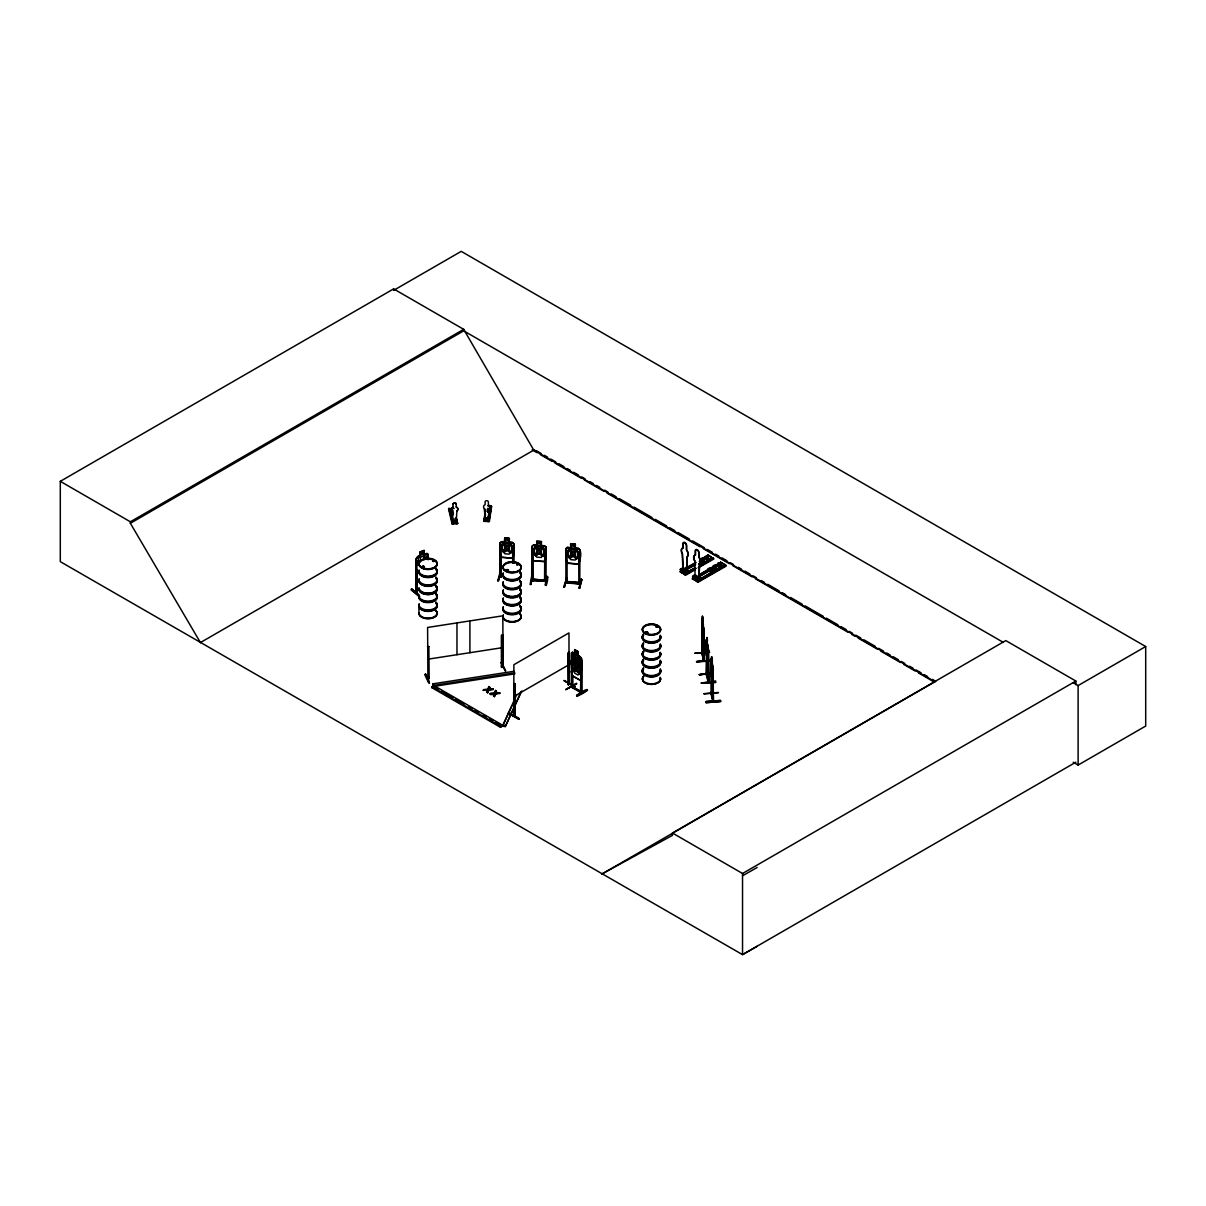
<?xml version="1.0" encoding="UTF-8"?>
<svg xmlns="http://www.w3.org/2000/svg" width="1206" height="1206" viewBox="0 0 1206 1206"><rect width="100%" height="100%" fill="white"/><g stroke="black" fill="none" stroke-linecap="round" stroke-linejoin="round"><path stroke-width="1.5" d="M683.802 569.684L684.465 569.383M696.405 576.604C696.751 576.393 694.279 576.227 695.561 577.297M682.973 568.976L686.41 571.599L687.134 556.675A4.869 2.804 60 0 0 686.41 550.011L686.41 545.73A2.427 1.402 60 0 0 684.691 542.745A2.427 1.402 60 0 0 682.973 543.74L682.973 548.037A4.869 2.804 60 0 0 682.264 553.871L682.898 569.865L687.887 572.141L687.887 570.483L688.294 572.79M682.973 543.74L683.184 543.62A2.427 1.402 60 0 1 684.902 542.625A2.427 1.402 60 0 1 686.636 545.594L686.636 549.891A4.869 2.804 60 0 1 687.345 556.554L686.41 571.599M698.756 578.714L699.465 563.805A4.869 2.804 60 0 0 698.756 557.142L698.756 552.845A2.427 1.402 60 0 0 697.023 549.861A2.427 1.402 60 0 0 695.304 550.856L695.304 555.152A4.869 2.804 60 0 0 694.596 560.986L694.807 560.865A4.869 2.804 60 0 1 695.515 555.031L695.515 550.735A2.427 1.402 60 0 1 697.249 549.74A2.427 1.402 60 0 1 698.967 552.725L698.967 557.021A4.869 2.804 60 0 1 699.676 563.684L698.967 578.594L694.852 576.347M703.369 640.507L702.058 633.979L702.043 618.814L702.194 653.773L702.676 636.828M456.245 521.429L456.893 511.043A3.241 2.623 -13.2 0 0 456.23 506.927L456.245 507.033A3.241 2.623 -13.2 0 1 456.923 511.163L456.893 511.043M488.37 519.319L489.048 509.007A3.241 2.638 8.1 0 0 488.385 504.817L488.385 501.952A1.628 1.327 8.1 0 0 486.742 500.656A1.628 1.327 8.1 0 0 485.129 501.907L485.144 504.651A3.241 2.638 8.1 0 0 484.48 508.796L485.129 519.168M694.988 653.079L709.52 652.175M706.55 655.295L707.937 661.808L708.178 658.853M712.806 677.878L712.595 680.938L712.972 677.862M682.656 569.172C684.842 569.066 681.239 570.709 683.305 569.549L682.475 553.75A4.869 2.804 60 0 1 683.184 547.901L683.184 543.62M684.511 568.418L683.606 569.518L682.083 568.584L682.083 572.066L683.908 572.835L683.531 568.855L682.973 570.242M684.073 568.433L684.511 569.353M695.319 576.106L695.304 577.373L695.229 576.136M698.967 578.594C690.676 576.589 699.736 575.518 695.515 576.136M696.586 576.543L696.525 575.624M699.299 674.516L711.962 673.491M703.957 693.691L718.429 692.47M706.264 674.29L708.208 682.475L708.148 648.3M707.063 673.717L706.294 673.008L706.324 673.777M708.073 680.606L708.902 682.445L708.118 649.883L708.811 650.592M710.922 692.319L710.952 693.299M710.922 693.48L712.972 701.56L712.806 667.446L711.495 656.712L712.294 659.471M710.982 694.068L711.796 694.098L711.646 692.259M712.761 699.902C709.038 681.375 714.721 707.364 712.867 700.445M713.515 701.425L712.776 669.013L713.47 669.722M682.717 569.202L683.274 569.82M683.546 569.91L682.898 569.111L684.028 569.564M684.495 569.066L684.254 569.428M684.511 568.885L683.169 569.775M700.626 579.905L700.626 577.84L697.792 579.468L698.108 582.257L692.621 578.563L692.621 576.498C695.214 572.699 697.068 576.89 694.867 576.875M696.887 576.227L696.329 576.001M485.475 509.475L483.802 521.278L489.395 521.55L491.581 506.339L487.963 505.872M485.4 514.57L484.495 521.339L485.521 514.555M485.174 521.188L485.34 517.977M485.882 520.63L485.882 518.324L487.36 518.384L487.36 520.706M486.877 518.746L486.817 517.796L486.244 518.655M486.636 518.218L486.259 519.108M486.5 518.625L486.44 517.947M491.234 506.173L490.239 505.977L487.782 521.489L489.395 509.641M487.737 521.474L489.817 509.505M489.425 514.736L488.129 521.309M489.787 511.374L490.556 506.339M491.551 506.369L488.716 521.535L489.606 514.751M490.118 511.389L491.189 505.751L487.963 505.6M488.988 521.354L491.189 505.751M572.353 687.676C575.006 686.38 569.413 684.978 572.458 686.576M571.946 685.807L572.714 687.435L572.714 676.249M581.533 658.838L581.322 692.983C583.252 691.762 579.317 689.862 581.126 692.259L582.001 692.832L581.895 660.963L580.96 660.436L580.599 692.44M581.895 692.726L571.991 686.938M454.948 520.163L454.768 521.595M455.069 521.535L454.662 520.736M486.817 517.902L487.013 518.776M712.384 664.838L712.037 666.948C711.54 647.155 711.163 680.546 712.053 668.742L712.625 674.908L712.399 664.838M415.859 592.734L416.688 592.402C418.799 590.262 413.688 594.272 416.99 591.181M704.078 659.923L702.691 652.913M704.078 661.084L702.992 655.371M531.876 548.368L533.188 548.444M546.016 547.328L544.449 545.836L533.429 544.991L531.891 546.378L531.665 580.448L532.042 578.925L533.338 579.091L532.962 580.614L533.052 578.986L544.569 580.463C546.589 577.976 546.212 583.433 545.941 579.875M531.891 556.87L533.354 560.85L544.539 561.589L546.197 557.7L546.197 547.192L545.986 581.413M536.67 541.283L541.434 541.6L536.67 541.283L536.806 545.429L534.424 546.574L534.424 553.886L536.806 557.172L541.253 557.458L543.635 554.489L543.635 547.177L541.253 545.715L541.268 541.72M533.354 560.85L544.554 561.483M531.786 575.971L530.082 584.443L530.881 584.488L532.419 575.94M531.967 580.508L546.092 581.081L544.569 581.277L544.78 549.197M531.665 579.287L533.188 579.091M533.127 580.538L531.771 580.116M541.419 545.594L541.434 541.6M546.092 549.288L544.72 549.499M544.765 581.322L544.946 579.769L544.569 581.277M545.398 584.774C546.469 571.358 549.454 576.378 546.197 585.483L545.489 584.835M545.398 585.438L547.132 576.453M422.01 567.483L422.371 566.398L424.241 566.488M432.969 561.061C435.381 560.715 432.351 562.373 433.09 560.639M433.813 561.182L433.15 560.911M505.992 570.136C505.992 572.986 510.952 569.714 507.002 569.518M507.62 569.669L506.264 569.88L506.641 570.83M506.761 570.559L508.254 570.076M517.449 564.122L516.892 564.905M517.887 564.076C516.605 565.297 518.776 564.091 516.681 564.694M645.391 632.381L645.949 633.421L647.592 633.12M648.029 632.924L646.883 631.838M656.577 626.231L656.154 627.06M657.617 626.713L656.396 626.381L657.617 626.954M656.215 626.487L657.164 626.2M499.691 576.905L499.917 544.826L501.214 544.946L500.972 577.101L501.214 556.162M500.972 577.101L499.962 577.011L499.917 542.745C509.61 541.841 499.48 536.142 509.399 538.283L509.218 542.399L511.585 543.921L511.585 551.217L509.218 554.142L504.786 553.75L502.42 550.403L502.42 543.107L504.786 542.007L504.817 538.012M499.902 553.328L501.364 557.353L512.505 558.257L514.133 554.504M501.364 557.353L500.083 553.237M501.289 575.88L499.842 575.759L498.606 580.915L497.807 580.855L500.038 572.488M500.098 575.398L497.882 580.779M499.977 576.604L501.364 576.754L499.827 576.574M509.369 542.293L512.46 542.474L514.103 544.087L513.967 563.217M501.138 575.865L499.977 575.443M512.46 542.474L501.41 541.569M512.671 546.258L514.042 546.092L512.671 546.258L512.671 563.096M567.046 582.528L565.915 582.905L565.87 548.64L567.378 547.373L570.589 547.765M565.87 550.72L567.167 550.841M567.363 547.464L578.383 548.459L579.905 550.026M563.76 586.749L566.79 577.825L564.559 586.809L563.76 586.749L564.559 586.809M567.242 582.935C568.795 579.996 563.172 582.031 567.242 581.774M564.363 586.719L566.79 577.825M567.031 581.413L567.031 582.573M567.317 581.488L580.116 582.588L580.071 584.081L578.503 583.99L578.865 582.483L578.503 583.99M578.383 548.459L575.352 548.097L575.352 544.177L570.589 543.846L570.74 547.901L568.373 549.001L568.373 556.298L570.74 559.644L575.156 560.036L577.538 557.112L577.538 549.815L575.156 548.293L575.187 544.298M578.865 583.598L578.699 551.866M578.337 564.001L567.453 563.036L565.87 559.132L567.317 563.247L578.458 564.152C580.176 559.659 582.724 551.76 578.413 548.368M579.996 551.986L578.624 552.152M580.056 560.489L578.322 564.106M567.317 581.82L580.146 582.634M581.97 579.754C574.569 606.256 585.905 560.82 579.001 588.106L579.8 588.181L581.352 579.679M683.621 568.75L682.083 568.584M508.239 713.259L508.751 712.369M508.661 712.987L519.153 718.957L509.671 714.193M518.58 719.273L511.208 714.947M519.077 718.399L508.691 712.475M701.907 618.964C703.58 626.411 702.405 608.578 702.148 620.321M702.058 618.949L703.354 624.783M695.229 576.227L695.063 576.996L694.807 560.865M455.25 521.158L454.994 520.585M580.297 672.466L581.533 669.27M581.367 692.953L571.418 687.134L571.373 653.064L572.443 652.295L580.403 656.878L581.639 658.853C581.156 667.672 584.217 679.053 572.413 668.049L571.478 663.496L571.599 653.109L572.564 652.22C577.614 658.37 573.453 642.301 574.87 653.818L573.182 654.149L573.182 661.446L574.87 665.561L578.036 667.385L579.724 665.23L579.724 657.933L578.036 655.642L578.036 651.737L574.87 649.913M411.593 588.92L418.527 594.648L411.653 588.845L411.005 589.764L419.236 596.729M581.307 666.586L580.161 664.642L572.353 659.968L571.147 660.813L572.202 675.797L580.252 680.335L581.413 676.958M580.252 680.335L581.428 677.109M487.782 512.505L488.852 511.404M684.48 569.292L684.149 569.157M454.556 520.932L454.587 521.52M576.167 659.757L576.543 659.411M454.783 520.766L454.873 521.595L454.752 520.54M707.937 661.808C706.143 659.546 704.726 632.517 707.168 641.833M706.188 640.28L706.535 639.602L707.922 646.084M710.847 669.843L711.043 658.747L711.811 661.355M711.178 694.234L711.193 658.732M503.098 666.089L501.425 665.998L502.992 665.757M503.098 667.235L501.425 667.159L502.992 666.918M487.691 692.817L488.747 689.561L493.148 689.003L488.747 690.224L487.691 692.817L486.862 691.671L487.721 689.636L483.395 690.329L487.721 689.636M494.4 696.676L495.455 693.435L499.842 692.862L495.455 694.098L494.4 696.676L493.571 695.545L494.415 693.51L490.103 693.54L490.887 694.656L494.415 694.174L495.606 690.42L496.435 691.551L495.591 693.556L499.842 693.525M483.395 690.329L487.857 689.757L488.912 686.546L489.726 687.691L488.897 689.681L493.148 689.666M487.857 689.757L488.912 686.546M495.606 690.42L494.566 693.631L490.103 694.204M486.862 692.334L487.721 690.299M488.897 689.681L489.726 687.028M493.571 696.194L494.415 694.174M495.455 694.098L496.435 690.902M544.449 561.348L546.032 557.669M513.967 554.474L512.369 558.197L501.5 557.142M452.928 514.872L451.722 514.329L452.928 513.62M428.673 682.928L424.798 674.772L425.552 674.018L429.351 682.656M565.75 689.621L576.649 683.335L565.81 689.576M566.262 689.304L576.649 683.998M514.826 672.858L433.693 685.415L431.673 687.571L500.52 727.324L502.54 726.163L516.711 694.626M496.133 722.454L502.54 726.163L511.977 705.796M502.54 726.163L505.284 726.585L521.022 691.656M505.284 726.585L521.821 690.948M532.479 575.443L530.881 584.488M514.238 684.239L515.173 683.696L514.238 684.239L514.238 716.047C514.826 712.354 515.233 716.274 513.756 715.821L513.877 664.717L568.961 632.909L569.066 683.968L569.066 682.807L568.026 683.289M569.413 684.299L568.961 652.235L568.026 652.778L568.282 684.842L568.795 682.913M707.997 681.782L708.932 682.295L706.791 674.124M417.276 591.754L416.055 593.05L416.1 558.83L417.366 556.946C418.799 554.051 430.768 553.961 426.803 553.403L423.924 554.534L423.924 550.614M417.517 572.639L416.236 569.247L416.236 558.83L417.457 557.021L420.306 555.921L420.08 551.971L424.15 550.509L420.08 551.971M422.281 567.091L423.005 566.187M432.788 560.85L433.647 560.971M508.525 570.528L507.696 570.92M518.143 564.815L517.721 563.986M645.3 632.502L646.22 631.884M646.431 631.838L646.22 633.165M656.486 627.06L657.556 626.803M428.869 646.567L427.602 646.778L428.869 646.567L429.155 678.631L427.452 678.601L427.723 677.35M427.648 677.757L429.019 677.184L427.708 677.305M428.974 678.692L428.974 677.531M501.56 667.129L501.56 635.336L502.842 635.14L503.008 667.295L502.842 615.814L427.602 627.452L427.919 678.918L427.452 677.44M502.947 667.25L501.621 667.476L501.56 635.336M420.306 556.041L418.316 558.122L418.316 565.418M451.783 514.012L452.928 513.409M452.114 523.962L448.557 508.842L454.134 508.389M453.366 508.45L449.235 508.811M452.084 523.932L457.662 523.479L456.486 518.444M448.934 508.223L452.732 523.901L453.788 523.796L451.029 512.053M456.652 523.6L455.114 518.399M515.173 715.535L515.173 683.696M568.554 684.752L568.086 683.32M568.086 684.48L568.75 684.043M569.262 684.33L568.388 684.782L568.388 652.989L569.322 652.446M500.053 542.896L501.485 541.705M565.855 548.73L567.453 547.509M484.737 521.324L485.43 521.384M565.72 582.513L565.915 581.337M422.477 566.835L423.231 566.368M423.849 567.438L424.075 566.549M424.376 567.317L421.964 567.137M424.241 567.649L424.376 566.564M647.275 632.668L646.22 632.291M571.267 660.933L572.398 660.119M708.811 681.224L706.52 674.275M488.762 512.022L487.782 512.294M705.389 556.524L710.56 559.931L705.389 556.946L708.239 554.896L700.415 559.991M709.641 556.584L709.234 555.891L699.646 561.604M695.365 567.815L684.043 574.086L684.827 574.553L695.726 568.252M712.007 557.926L713.47 558.529L699.48 566.609M694.822 569.292L685.114 574.749L685.445 572.353L688.294 570.709M713.017 558.514L708.239 554.896M717.736 563.654C732.69 571.78 710.44 562.584 720.299 562.765M692.983 579.287L692.199 578.82L693.887 579.815M721.957 563.715L721.294 563.353M723.238 565.976L696.375 581.202L697.189 581.654L723.6 566.413M725.349 565.629L726.163 566.096L698.063 582.197M417.065 592.719L416.869 569.941M703.535 660.074L701.907 652.943L702.525 651.662M703.384 660.391L704.108 661.174L703.384 628.582L704.033 629.321M577.991 659.38L577.991 663.285L579.709 665.561L579.709 672.858L577.991 675.028L574.795 673.219L573.091 669.119L573.091 661.823L574.795 661.476M580.207 664.536L581.533 666.541M571.147 671.305L572.322 675.722L580.357 680.274M564.197 680.953L575.006 686.651L564.604 680.727M514.917 714.073L513.771 714.736M757.127 946.333L742.534 954.639L60.3 561.664L60.3 481.33L393.623 288.897L463.692 329.344L533.761 450.124L934.952 681.737L601.613 874.184M60.3 481.33L130.369 521.791L463.692 329.344M201.221 642.12L200.422 642.572L130.369 523.283L463.692 330.836L1003.377 642.421M200.422 642.572L534.544 449.672M431.673 687.571L433.693 686.41L514.826 673.853M680.998 572.383L680.29 569.368L683.124 567.725M680.29 569.368L683.531 567.966M700.656 559.267C715.912 566.127 693.209 560.006 703.505 557.624L708.661 561.016L703.505 557.624M687.887 570.483L685.053 572.111L685.053 573.77L680.681 571.252L683.908 569.353M684.284 568.9L695.802 562.478M700.46 559.795L708.239 555.303L713.831 558.966L698.153 567.89M684.872 568.976L695.862 562.75M694.656 564.076L680.32 571.719M699.314 561.393L708.646 556.011L708.239 555.303M695.259 563.956L680.862 572.277L681.676 572.729M699.51 561.514L709.234 555.891M685.656 569.684L695.304 564.227M686.214 570.001L695.666 564.664M700.204 561.921L708.088 557.489M683.908 572.835L683.591 569.669M684.043 574.086L695.319 567.559M699.586 565.101L710.862 558.589M700.038 565.132L710.907 558.845M700.716 562.614L703.294 564.106L700.46 565.75M705.827 562.237L708.661 560.609M710.56 559.509L713.394 557.865M700.264 565.524L711.269 559.283M685.038 574.659L695.952 568.418M699.028 566.579L713.409 558.272M695.184 569.729L685.837 575.126L679.988 571.795M696.239 579.95C693.405 580.312 693.405 573.363 696.239 576.468L695.998 580.086L695.636 576.317M692.621 576.498L695.862 575.081M707.636 569.473C722.876 576.347 700.173 570.227 710.47 567.83L715.64 571.237L710.47 567.83M713.002 566.383C728.243 573.257 705.54 567.137 715.836 564.74L720.992 568.147L715.836 564.74M700.626 577.84L697.385 579.242L697.385 580.9L693.028 578.383L696.239 576.468M698.817 574.991L720.57 562.433L724.444 564.664M698.771 575.187L720.57 562.644M692.877 579.227L695.998 577.433M699.103 575.639L720.977 563.127L720.57 562.433M698.259 576.468L721.58 563.006M698.214 576.664L721.851 563.669M698.545 577.116L720.434 564.604M696.375 581.202L723.148 565.915M712.791 572.458L715.64 570.815M718.158 569.368L720.992 567.725M722.891 566.639L725.726 565.403M697.385 581.774L725.756 565.388M697.837 581.805L725.756 565.599M571.78 655.129L572.714 655.672L571.78 655.129L571.946 686.968M578.141 651.662L578.141 655.582L580.342 656.848M513.877 696.51L568.961 664.717M571.373 663.556L572.277 666.451M581.895 660.963L580.599 660.647M431.673 686.576L500.52 726.329L502.54 725.168L505.284 725.59M580.855 691.34L572.458 686.907L581.503 691.882M576.649 695.259C589.855 685.792 591.754 689.576 577.222 696.254L576.724 695.349M576.649 695.922L587.548 690.209M602.397 873.732L672.466 835.351L672.466 833.029L1005.789 640.582L1075.858 681.043L1075.858 684.722M672.466 833.029L742.534 873.491L1075.858 681.043M1073.234 682.747L1078.119 685.566L1145.7 646.537L1145.7 726.042L1078.119 765.056L1073.219 762.237M1075.858 762.192L742.534 954.639L742.534 873.491M742.534 875.797L757.127 867.491M533.082 579.408L545.986 580.252M580.071 582.92L579.754 584.141L579.92 549.936M433.828 561.589L433.301 560.504M423.457 567.167L422.733 567.182M423.668 567.529L423.457 566.187M516.892 564.257L517.675 564.227M507.696 570.513L507.259 570.981M711.676 694.189L711.48 670.898M448.979 508.646L452.838 523.871M453.35 523.675L449.868 508.419M456.049 518.339L457.632 523.51M416.266 593.081L415.769 561.016L416.869 560.579L417.11 592.749M417.14 560.82L415.769 561.016M416.055 593.05L417.14 592.628M420.306 557.353L424.015 555.906L424.015 559.554M507.033 569.579L506.822 570.92M656.335 626.999L657.21 627.06M501.696 635.622L502.977 635.411M501.123 662.32L505.178 671.003M501.123 662.983L501.877 662.803L505.766 670.988M427.708 678.465L428.959 678.315L427.904 678.872M427.602 659.245L502.842 647.607M432.954 683.832L433.693 686.41L432.954 683.832L514.088 671.275M488.897 689.018L493.148 689.003M495.591 692.892L499.842 692.862M483.395 689.666L487.857 689.093M490.103 693.54L494.566 692.968M574.961 686.651L564.046 680.455M706.324 640.13L706.52 675.089L707.002 637.552L707.485 656.004L706.52 648.949M707.5 640.311L706.837 637.567M706.867 650.305L707.485 652.868C708.992 651.044 705.781 640.748 707.002 643.175L706.445 674.983M707.5 644.23L708.088 646.069M706.173 650.637L706.535 655.355M712.324 659.441L712.143 675.134L711.178 668.079M712.836 667.476L711.043 658.747M711.977 673.038L699.314 674.727L711.977 673.702M711.872 673.204L699.314 674.727M711.043 674.501L712.761 680.923L710.982 669.752L711.193 674.486M708.103 680.757L706.882 674.139L706.837 641.969L707.967 655.642L707.394 649.597L707.002 651.873L706.806 651.029L706.837 642.406M701.379 683.124L715.927 682.37L701.349 683.078L715.821 681.269L701.364 682.973M711.54 692.214L711.178 693.073M703.972 693.872L718.444 692.696M711.676 693.36L712.867 700.324M706.007 701.56L720.479 700.445L720.585 701.515L706.113 702.676L706.007 701.56L720.479 700.49M452.747 510.53L449.521 511.058L452.747 510.801M453.094 512.053L449.883 512.58L453.094 512.339M453.411 513.424L450.2 513.952L453.411 513.696M454.134 523.178L454.104 520.721L455.612 520.736L455.582 522.922M456.908 521.851L456.968 523.57L455.732 518.52M502.781 665.757L502.781 666.918M646.913 632.864L645.964 632.728M703.369 624.693L703.279 634.477L702.857 628.296C702.163 640.22 702.435 607.1 702.842 626.502C703.807 629.969 702.616 601.568 702.872 631.567L702.405 629.004M702.676 621.859L702.043 621.135L702.54 628.582M703.038 622.914L702.872 634.703L702.148 627.617M702.043 634.055L702.043 629.291M695.003 653.275L709.535 652.386M702.676 653.652L702.405 621.693L702.872 624.271M703.52 659.984L703.987 659.275M711.058 660.225L696.525 661.657L711.133 661.22M711.058 660.677L696.54 661.627L711.525 660.843L711.661 656.697M428.869 678.375L428.688 677.154L429.155 677.802M566.036 582.483L580.146 583.794M452.928 514.645L451.722 514.103M487.586 508.45L490.827 508.329M487.375 509.716L490.601 510.138L487.375 509.987M487.164 511.073L490.405 511.51L487.164 511.359M484.405 519.424L489.259 519.665L489.259 518.279L488.867 519.364L484.767 519.168L484.405 518.052L484.556 520.706L488.656 520.902L489.033 519.816L488.671 521.52M484.556 519.605L484.224 521.143M533.399 545.082L536.821 545.338M541.268 545.625L544.509 545.715L546.167 547.283M547.841 577.101L547.027 576.393M531.816 580.448L546.032 581.382M507.259 570.574L506.279 570.076M647.004 631.838L647.667 632.125M504.786 538.102L509.218 538.494M570.74 543.996L575.156 544.388M499.842 545.112L501.138 545.233M581.262 579.121L582.031 579.815M565.991 578.413L566.79 578.488M579.92 584.066L565.765 582.89L565.72 581.352M514.917 715.233L514.585 714.133M507.033 570.966L506.128 570.709M422.281 566.835L422.582 567.604M457.541 523.51L456.094 518.173M708.631 681.631L708.631 649.838M713.289 700.776L713.289 678.33M712.912 701.545L712.972 667.431M703.415 661.19L703.52 627.014L703.415 661.19L702.043 652.928M578.111 659.305L574.569 657.436L574.689 661.551M574.689 657.632L577.885 659.441M575.368 658.536L577.418 659.697L577.418 661.009L575.368 659.848L573.77 654.3L576.558 659.501C577.795 654.33 581.835 658.732 577.297 660.828L579.543 666.767L577.222 662.848M508.691 712.912L519.153 718.957L510.093 713.892M1145.7 646.537L461.22 251.361L393.623 290.375L393.623 288.897M536.173 450.607L541.072 453.441M544.328 455.31L547.584 457.195M550.856 459.079L555.74 461.913M559.011 463.797L563.895 466.616M567.152 468.501L570.423 470.385M573.679 472.27L578.579 475.089M581.835 476.973L585.091 478.857M589.99 481.676L593.246 483.561M596.518 485.445L599.774 487.33M604.673 490.149L607.93 492.033M611.186 493.917L616.085 496.751M619.341 498.636L630.768 505.224M634.024 507.108L651.964 517.464M655.22 519.349L666.647 525.937M669.903 527.821L674.787 530.64M678.058 532.524L689.47 539.112M692.726 540.997L704.153 547.584M707.409 549.469L712.309 552.303M715.565 554.187L718.821 556.056M722.093 557.941L726.977 560.775M730.248 562.659L733.504 564.544M738.404 567.363L741.66 569.247M744.916 571.131L749.815 573.95M753.072 575.835L756.343 577.719M761.227 580.538L764.483 582.423M767.755 584.307L779.166 590.895M782.423 592.779L785.694 594.664M790.578 597.498L802.005 604.085M805.261 605.97L823.201 616.326M826.457 618.211L837.884 624.798M841.14 626.683L846.039 629.502M849.295 631.386L852.552 633.271M855.823 635.155L860.707 637.974M863.978 639.858L875.39 646.446M878.646 648.331L883.546 651.165M886.802 653.049L890.058 654.933M893.329 656.803L898.214 659.637M901.485 661.521L904.741 663.406M909.641 666.225L912.897 668.109M916.153 669.993L921.052 672.812M924.309 674.697L927.58 676.581M932.464 679.4L935.735 681.284M532.148 449.853L537.032 452.672M540.288 454.556L551.7 461.144M554.956 463.029L581.036 478.073M584.292 479.958L603.859 491.249M607.115 493.133L700.008 546.77M703.264 548.655L729.344 563.699M732.6 565.584L752.167 576.875M755.423 578.759L848.315 632.396M851.572 634.281L854.843 636.15M858.099 638.034L877.651 649.325M880.908 651.21L900.475 662.501M903.731 664.385L915.143 670.973M918.399 672.858L934.695 682.264M720.57 562.011L725.726 564.996M700.716 562.207L703.294 563.699M694.415 575.699L695.998 576.619M574.749 649.717L578.262 651.602M574.162 668.802L580.403 672.405M488.912 687.209L489.726 687.691M495.606 691.083L496.435 691.551M486.862 691.671L487.691 692.154M493.571 695.545L494.4 696.013M433.693 685.415L502.54 725.168M435.291 687.33L438.487 689.184M441.697 691.038L452.898 697.505M456.109 699.344L464.114 703.972M468.908 706.746L472.119 708.6M475.315 710.44L478.511 712.294M483.32 715.068L486.515 716.922M489.726 718.761L492.922 720.615M508.012 570.227L506.641 570.423M484.767 521.339L485.34 512.821M427.587 556.373L426.502 556.795M418.527 595.312L411.593 589.372L419.733 596.457M424.06 554.353L426.004 555.137L426.004 558.785M416.191 569.398L417.336 572.729M512.369 542.685L513.952 544.132L513.952 554.564M580.297 656.953L581.413 658.898M429.457 682.807L425.507 674.033L429.261 682.747M704.063 660.436L703.882 628.552M533.489 560.639L532.072 556.765L532.072 546.348M706.972 638.909L707.364 641.848L706.972 640.205M711.63 658.039L712.022 659.682M711.63 659.335L712.022 660.978M710.982 661.597L711.163 662.35M453.004 504.304L453.034 504.425A1.628 1.312 -13.2 0 1 454.647 502.977A1.628 1.312 -13.2 0 1 456.23 504.063L456.245 504.168A1.628 1.312 -13.2 0 0 454.647 502.977A1.628 1.312 -13.2 0 0 453.004 504.304L453.034 507.289A3.241 2.623 -13.2 0 0 452.371 511.51L452.34 511.389A3.241 2.623 -13.2 0 1 453.004 507.168L453.034 507.289M455.551 518.52L456.697 523.57M449.913 510.47L453.094 523.886L449.702 510.455M707.183 642.059L707.002 637.552M702.389 616.266L703.023 619.04M702.48 617.593L702.781 619.236M513.771 715.897L514.811 715.294L514.811 683.5M706.113 702.661L720.585 701.485M457.059 521.52L452.099 522.047L452.099 520.66L452.476 521.746L456.546 521.429L456.923 520.283L456.908 522.952L452.838 523.268L452.461 522.198L452.461 523.585M484.48 508.796L485.144 519.047M452.34 511.389L453.034 521.685M1078.119 685.566L1078.119 765.056M708.314 648.3L708.329 682.521M700.219 577.599L700.219 579.257M694.671 575.564L694.671 579.046M693.028 576.724L693.028 578.383M682.325 568.433L682.325 571.915M680.681 569.594L680.681 571.252M580.96 660.436L580.96 692.229M580.493 691.219L580.493 692.38M572.353 655.883L572.353 661.491M572.353 674.591L572.458 687.737L572.187 686.485M570.77 543.906L570.77 547.81M567.091 551.127L567.091 582.92M566.036 548.7L566.006 559.222M533.127 548.745L533.278 580.553M512.746 557.202L512.746 562.81M500.52 726.329L500.52 727.324M469.903 620.909L469.903 652.702M456.968 622.914L456.968 654.707M456.23 504.063L456.245 507.033M428.19 559.644L428.04 554.187L427.994 559.584M424.06 550.433L424.105 559.478M420.306 552.137L420.306 561.001M130.369 521.791L130.369 523.283M436.059 577.96A9.241 5.337 0 0 1 429.261 585.92A9.241 5.337 0 0 1 419.145 579.257M436.059 577.508A9.241 5.337 0 0 1 429.261 585.468A9.241 5.337 0 0 1 419.145 578.805M437.296 571.855A9.241 5.337 0 0 1 426.864 577.146A9.241 5.337 0 0 1 419.145 570.468M436.059 569.187A9.241 5.337 0 0 1 436.979 570.468M436.059 568.735A9.241 5.337 0 0 1 429.261 576.694A9.241 5.337 0 0 1 419.145 570.031M435.939 585.89A9.09 5.246 0 0 1 430.421 593.578A9.09 5.246 0 0 1 418.964 588.513M435.954 578.503A9.105 5.261 0 0 1 431.552 585.995A9.105 5.261 0 0 1 419.266 582.498M435.909 585.377A9.06 5.231 0 0 1 430.406 593.035A9.06 5.231 0 0 1 419.01 587.985M435.939 577.041A9.09 5.246 0 0 1 430.421 584.744A9.09 5.246 0 0 1 418.964 579.664M437.16 572.368A9.09 5.246 0 0 1 428.055 577.614A9.09 5.246 0 0 1 418.964 572.368M435.939 569.745A9.09 5.246 0 0 1 436.843 571.011M435.954 568.267A9.105 5.261 0 0 1 430.421 575.971A9.105 5.261 0 0 1 418.949 570.89M435.969 585.558A9.12 5.276 0 0 1 430.421 593.292A9.12 5.276 0 0 1 418.934 588.196M437.19 588.845A9.12 5.276 0 0 1 428.055 594.106A9.12 5.276 0 0 1 418.934 588.845M435.969 586.206A9.12 5.276 0 0 1 436.874 587.473M437.175 606.151A9.105 5.261 0 0 1 428.055 611.412A9.105 5.261 0 0 1 418.949 606.151L418.949 613.191A9.12 5.276 0 0 0 430.421 618.301A9.12 5.276 0 0 0 435.969 610.568M435.954 603.513A9.105 5.261 0 0 1 436.858 604.794M437.296 605.638A9.241 5.337 0 0 1 426.864 610.929A9.241 5.337 0 0 1 419.145 604.251M436.059 602.97A9.241 5.337 0 0 1 436.979 604.251M436.059 602.518A9.241 5.337 0 0 1 429.261 610.477A9.241 5.337 0 0 1 419.145 603.814M436.059 594.196A9.241 5.337 0 0 1 429.261 602.156A9.241 5.337 0 0 1 419.145 595.478M436.059 593.744A9.241 5.337 0 0 1 429.261 601.704A9.241 5.337 0 0 1 419.145 595.04M435.939 610.899A9.09 5.246 0 0 1 430.421 618.588A9.09 5.246 0 0 1 418.964 613.522M435.909 610.387A9.06 5.231 0 0 1 430.406 618.045A9.06 5.231 0 0 1 419.01 612.995M435.954 602.05A9.105 5.261 0 0 1 430.421 609.754A9.105 5.261 0 0 1 418.949 604.673M435.939 594.754A9.09 5.246 0 0 1 430.421 602.442A9.09 5.246 0 0 1 418.964 597.377M435.954 593.277A9.105 5.261 0 0 1 430.421 600.98A9.105 5.261 0 0 1 418.949 595.9M519.952 588.739A9.075 5.231 0 0 1 513.274 596.563A9.075 5.231 0 0 1 503.324 590.035A9.075 5.231 0 0 0 513.274 596.563A9.075 5.231 0 0 0 519.952 588.769M519.967 573.136A9.09 5.246 0 0 1 513.274 580.96A9.09 5.246 0 0 1 503.309 574.403M519.982 571.659A9.105 5.261 0 0 1 513.274 579.498A9.105 5.261 0 0 1 503.294 572.925M519.982 581.895A9.105 5.261 0 0 1 513.274 589.749A9.105 5.261 0 0 1 503.294 583.161M520.087 581.352A9.241 5.337 0 0 1 513.289 589.312A9.241 5.337 0 0 1 503.173 582.634M520.087 580.9A9.241 5.337 0 0 1 513.289 588.86A9.241 5.337 0 0 1 503.173 582.181M519.982 580.433A9.105 5.261 0 0 1 513.274 588.272A9.105 5.261 0 0 1 503.294 581.699M520.087 572.579A9.241 5.337 0 0 1 513.289 580.538A9.241 5.337 0 0 1 503.173 573.86M520.087 572.126A9.241 5.337 0 0 1 513.289 580.086A9.241 5.337 0 0 1 503.173 573.408M519.982 589.252A9.105 5.261 0 0 1 513.274 597.091A9.105 5.261 0 0 1 503.294 590.518M519.952 590.081A9.075 5.231 0 0 1 513.274 597.89A9.075 5.231 0 0 1 503.324 591.347M519.937 613.779A9.06 5.231 0 0 1 515.55 621.226A9.06 5.231 0 0 1 503.339 617.743M503.038 616.387A9.06 5.231 0 0 1 503.339 615.03M519.997 589.598A9.12 5.276 0 0 1 513.274 597.452A9.12 5.276 0 0 1 503.279 590.865M519.967 598.146A9.09 5.246 0 0 1 513.274 605.97A9.09 5.246 0 0 1 503.309 599.412M519.982 596.668A9.105 5.261 0 0 1 513.274 604.508A9.105 5.261 0 0 1 503.294 597.935M519.967 606.92A9.09 5.246 0 0 1 513.274 614.743A9.09 5.246 0 0 1 503.309 608.186M520.087 606.362A9.241 5.337 0 0 1 513.289 614.321A9.241 5.337 0 0 1 503.173 607.643M520.087 605.909A9.241 5.337 0 0 1 513.289 613.869A9.241 5.337 0 0 1 503.173 607.191M519.967 605.442A9.09 5.246 0 0 1 513.274 613.266A9.09 5.246 0 0 1 503.309 606.708M520.087 597.588A9.241 5.337 0 0 1 513.289 605.548A9.241 5.337 0 0 1 503.173 598.869M520.087 597.136A9.241 5.337 0 0 1 513.289 605.095A9.241 5.337 0 0 1 503.173 598.417M519.982 614.261A9.105 5.261 0 0 1 515.58 621.753A9.105 5.261 0 0 1 503.294 618.256M502.977 616.884A9.105 5.261 0 0 1 503.294 615.527M519.997 613.96A9.12 5.276 0 0 1 515.58 621.467A9.12 5.276 0 0 1 503.279 617.954M502.962 616.598A9.12 5.276 0 0 1 503.279 615.241M660.406 644.893A9.241 5.337 0 0 1 650.29 651.557A9.241 5.337 0 0 1 643.491 643.597M660.285 645.421A9.105 5.261 0 0 1 650.305 651.994A9.105 5.261 0 0 1 643.597 644.14M643.627 651.029A9.075 5.231 0 0 0 650.305 658.838A9.075 5.231 0 0 0 660.255 652.28A9.12 5.276 0 0 1 650.305 659.049A9.12 5.276 0 0 1 643.582 651.18M660.285 652.778A9.105 5.261 0 0 1 650.305 659.365A9.105 5.261 0 0 1 643.597 651.511M660.406 636.12A9.241 5.337 0 0 1 650.29 642.783A9.241 5.337 0 0 1 643.491 634.823M660.285 643.944A9.105 5.261 0 0 1 650.305 650.516A9.105 5.261 0 0 1 643.597 642.677M660.27 636.647A9.09 5.246 0 0 1 650.305 643.205A9.09 5.246 0 0 1 643.612 635.381M660.406 644.441A9.241 5.337 0 0 1 650.29 651.104A9.241 5.337 0 0 1 643.491 643.145M660.406 635.668A9.241 5.337 0 0 1 650.29 642.331A9.241 5.337 0 0 1 643.491 634.371M660.285 635.17A9.105 5.261 0 0 1 650.305 641.743A9.105 5.261 0 0 1 643.597 633.904M660.406 669.903A9.241 5.337 0 0 1 650.29 676.566A9.241 5.337 0 0 1 643.491 668.606M660.285 670.43A9.105 5.261 0 0 1 650.305 677.003A9.105 5.261 0 0 1 643.597 669.149M660.24 677.29A9.06 5.231 0 0 1 650.305 683.817A9.06 5.231 0 0 1 643.642 676.023M660.27 653.577A9.09 5.246 0 0 1 650.305 660.134A9.09 5.246 0 0 1 643.612 652.31M643.612 676.491A9.09 5.246 0 0 0 650.305 684.33A9.105 5.261 0 0 0 660.285 677.787A9.09 5.246 0 0 1 650.305 684.33A9.105 5.261 0 0 1 643.597 676.521M660.3 653.139A9.12 5.276 0 0 1 650.305 659.727A9.12 5.276 0 0 1 643.582 651.858M660.406 661.129A9.241 5.337 0 0 1 650.29 667.792A9.241 5.337 0 0 1 643.491 659.833M660.285 668.953A9.105 5.261 0 0 1 650.305 675.526A9.105 5.261 0 0 1 643.597 667.687M660.27 661.657A9.09 5.246 0 0 1 650.305 668.214A9.09 5.246 0 0 1 643.612 660.391M660.406 669.451A9.241 5.337 0 0 1 650.29 676.114A9.241 5.337 0 0 1 643.491 668.154M660.406 660.677A9.241 5.337 0 0 1 650.29 667.34A9.241 5.337 0 0 1 643.491 659.38M660.285 660.179A9.105 5.261 0 0 1 650.305 666.752A9.105 5.261 0 0 1 643.597 658.913M700.113 562.207A1.628 0.935 0 0 1 698.877 563.926M700.113 561.875A1.628 0.935 0 0 1 698.877 563.594M579.242 674.44L576.257 669.104C574.9 674.44 570.86 670.189 575.533 667.822L573.378 662.154L576.197 667.325C577.448 662.139 581.533 666.541 576.95 668.652L579.242 674.44M511.178 552.725L509.656 552.71L507.048 548.715C505.269 554.353 499.405 552.936 506.053 547.75C499.721 541.63 505.254 541.358 506.972 546.951C508.751 541.6 514.434 543.001 507.997 547.961L511.178 552.725M543.228 555.996L541.6 555.906L539.082 552.077C537.303 557.745 531.379 556.509 538.057 551.142C531.695 545.187 537.258 544.765 538.992 550.328C540.755 544.946 546.514 546.182 540.032 551.308L543.228 555.996M577.131 558.619L575.609 558.619L573.001 554.609C571.086 560.202 565.689 558.921 571.991 553.644C565.674 547.524 571.207 547.253 572.925 552.845C574.704 547.494 580.388 548.896 573.95 553.856L577.131 558.619M423.351 551.594L420.969 552.529L420.969 553.825L423.351 552.906L423.351 551.594M708.088 645.979L708.178 648.346L708.088 645.979M720.479 700.942L706.023 702.194L720.495 701.018M540.454 542.414L537.605 542.218L537.605 543.529L540.454 543.71L540.454 542.414M541.253 547.027L536.806 546.74L536.806 554.036L541.253 554.323L541.253 547.027M508.419 539.067L505.585 538.826L505.585 540.122L508.419 540.378L508.419 539.067M574.373 544.961L571.538 544.72L571.538 546.016L574.373 546.273L574.373 544.961M509.218 543.71L504.786 543.318L504.786 550.614L509.218 551.006L509.218 543.71M575.156 549.604L570.74 549.212L570.74 556.509L575.156 556.901L575.156 549.604M577.991 664.596L574.795 662.787L574.795 670.084L577.991 671.893L577.991 664.596M577.463 652.054L575.428 650.878L575.428 652.19L577.463 653.366L577.463 652.054M578.036 656.953L574.87 655.129L574.87 662.426L578.036 664.25L578.036 656.953M712.143 664.702L711.525 662.139L712.143 671.998L712.143 664.702M456.079 523.63L455.295 520.268L455.989 523.645M423.502 568.086A9.105 5.261 0 0 0 437.175 563.519A9.105 5.261 0 0 0 423.502 558.966A9.105 5.261 0 0 0 423.502 568.086M423.517 568.825A9.09 5.246 0 0 0 437.16 564.287A9.09 5.246 0 0 0 423.517 559.735A9.09 5.246 0 0 0 423.517 568.825M423.502 568.403A9.12 5.276 0 0 0 437.19 563.835A9.12 5.276 0 0 0 423.502 559.267A9.12 5.276 0 0 0 423.502 568.403M428.055 594.543A9.075 5.231 0 0 0 437.13 589.312A9.075 5.231 0 0 1 428.055 594.513A9.075 5.231 0 0 1 418.995 589.312A9.075 5.231 0 0 0 428.055 594.513M436.828 587.955A9.075 5.231 0 0 0 435.924 586.689A9.075 5.231 0 0 1 436.828 587.925M507.53 571.508A9.105 5.261 0 0 0 521.203 566.956A9.105 5.261 0 0 0 507.53 562.403A9.105 5.261 0 0 0 507.53 571.508M507.56 572.232A9.075 5.231 0 0 0 521.158 567.694A9.075 5.231 0 0 0 507.56 563.157A9.075 5.231 0 0 0 507.56 572.232M507.53 571.795A9.12 5.276 0 0 0 521.218 567.227A9.12 5.276 0 0 0 507.53 562.659A9.12 5.276 0 0 0 507.53 571.795M646.929 633.768A9.105 5.261 0 0 0 660.602 629.2A9.105 5.261 0 0 0 646.929 624.648A9.105 5.261 0 0 0 646.929 633.768M646.944 634.462A9.09 5.246 0 0 0 660.587 629.924A9.09 5.246 0 0 0 646.944 625.371A9.09 5.246 0 0 0 646.944 634.462M646.929 634.055A9.12 5.276 0 0 0 660.617 629.487A9.12 5.276 0 0 0 646.929 624.919A9.12 5.276 0 0 0 646.929 634.055M710.485 570.815A1.628 0.935 0 0 0 713.198 570.393A1.628 0.935 0 0 0 711.208 569.247A1.628 0.935 0 0 0 710.485 570.815M710.485 570.483A1.628 0.935 0 0 0 713.198 570.061A1.628 0.935 0 0 0 711.208 568.915A1.628 0.935 0 0 0 710.485 570.483"/></g></svg>
